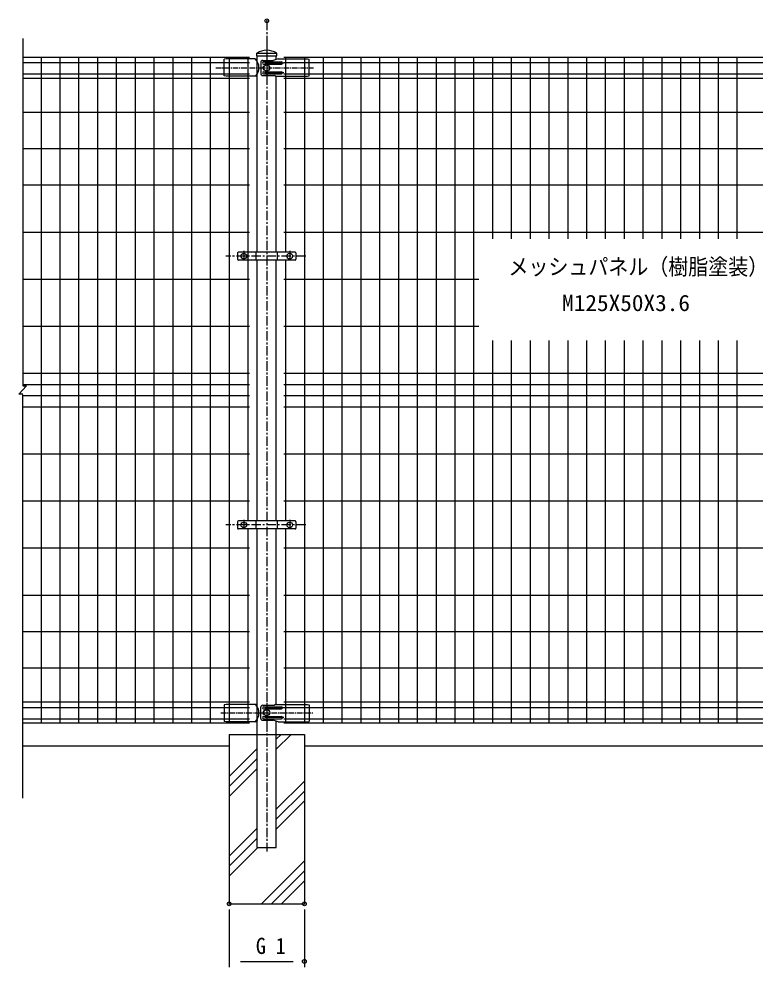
# Model space of a CAD drawing. Units: millimetres, scale not verified. Extents: x -5012 to 5012, y -3544 to 3544.
# Drawn here: x -2551 to -595, y -428 to 2092 of the extents above; entities that cross this region are included whole.
import ezdxf
from ezdxf.enums import TextEntityAlignment as Align

# ---------------------------------------------------------------- set-up
doc = ezdxf.new("R2010")
doc.units = ezdxf.units.MM
doc.header["$LTSCALE"] = 20
doc.header["$PDMODE"] = 32
doc.header["$PDSIZE"] = 10
for name, pattern in [('USER1', [2, 1.25, -0.25, 0.25, -0.25]), ('USER2', [4, 2.5, -0.5, 0.5, -0.5]), ('USER4', [1.125, 0.75, -0.125, 0.125, -0.125])]:
    doc.linetypes.add(name, pattern=pattern)
for name, color, linetype, lineweight in [('0-1_5寸法', 1, 'Continuous', 25), ('0-7_BUHIN', 7, 'Continuous', 25), ('0-8_KOUZOU', 7, 'Continuous', 25), ('0-9_AMI', 7, 'Continuous', 25), ('0-A_8部品', 3, 'Continuous', 25), ('0-B_4基礎', 7, 'Continuous', 25), ('0-C_HATCH', 4, 'Continuous', 25), ('0-D_3パネル', 4, 'Continuous', 25), ('0-E_1部材', 7, 'Continuous', 25), ('0-F_中心線', 1, 'USER1', 25)]:
    doc.layers.add(name, color=color, linetype=linetype, lineweight=lineweight)
doc.layers.add('0-5_DEFPOINTS', color=7, linetype='Continuous')
doc.styles.add('ＭＳ ゴシック', font='')
doc.styles.get('ＭＳ ゴシック').set_extended_font_data('MS Gothic')

msp = doc.modelspace()

# ---------------------------------------------------------------- linework, layer by layer
at = {"layer": '0-1_5寸法'}
for p, q in [((-1992.53, -275.04), (-1992.53, -428.16)), ((-1792.53, -275.04), (-1792.53, -428.16)), ((-1962.53, -413.16), (-1822.53, -413.16))]:
    msp.add_line(p, q, dxfattribs=at)
at = {"layer": '0-5_DEFPOINTS'}
for p in [(-1892.53, 2087.25), (-1992.53, -260.04), (-1792.53, -260.04), (-1792.53, -413.16)]:
    msp.add_point(p, dxfattribs=at)
at = {"layer": '0-7_BUHIN', "color": 1, "linetype": 'USER1'}
for p, q in [((-1892.53, 1988.11), (-1892.53, 1934.18)), ((-1892.53, 274.11), (-1892.53, 220.18))]:
    msp.add_line(p, q, dxfattribs=at)
at = {"layer": '0-8_KOUZOU', "color": 1, "linetype": 'USER1'}
for p, q in [((-1892.53, 2087.25), (-1892.53, 1972.31)), ((-1892.53, 2022.25), (-1892.53, 1881.51))]:
    msp.add_line(p, q, dxfattribs=at)
at = {"layer": '0-8_KOUZOU', "color": 1, "linetype": 'USER2'}
msp.add_line((-1892.53, 1994.28), (-1892.53, 1927.2), dxfattribs=at)
at = {"layer": '0-9_AMI', "color": 4}
for p, q in [((-2541.17, 2040.51), (-2541.17, 1116.55)), ((-2531.17, 1116.55), (-2551.17, 1095.01)), ((-2541.17, 1116.55), (-2531.17, 1116.55)), ((-2541.17, 1095.01), (-2551.17, 1095.01)), ((-2541.17, 20.72), (-2541.17, 1093.36))]:
    msp.add_line(p, q, dxfattribs=at)
at = {"layer": '0-A_8部品'}
for p, q in [((-2000.53, 1985.96), (-2005.53, 1984.96)), ((-2005.53, 1941.21), (-2005.53, 1984.96)), ((-1922.93, 1985.96), (-2000.53, 1985.96)), ((-1922.93, 1985.96), (-1919.88, 1985.02)), ((-1919.88, 1983.89), (-1921.25, 1984.16)), ((-1917.93, 1979.6), (-1917.93, 1982.96)), ((-1917.93, 1979.6), (-1917.93, 1982.96)), ((-1908.25, 1976.96), (-1908.25, 1946.96)), ((-1903.25, 1981.96), (-1875.09, 1981.96)), ((-1901.11, 1977.96), (-1853.53, 1977.96)), ((-1901.11, 1971.96), (-1853.53, 1971.96)), ((-1862.13, 1985.96), (-1875.09, 1981.96)), ((-1862.13, 1985.96), (-1784.53, 1985.96)), ((-1784.53, 1985.96), (-1779.53, 1984.96)), ((-1779.53, 1941.21), (-1779.53, 1984.96)), ((-2000.53, 1940.21), (-2005.53, 1941.21)), ((-1903.25, 1941.96), (-1872.09, 1941.96)), ((-1901.11, 1951.96), (-1853.53, 1951.96)), ((-1901.11, 1945.96), (-1853.53, 1945.96)), ((-1869.09, 1940.21), (-1872.09, 1941.96)), ((-1784.53, 1940.21), (-1779.53, 1941.21)), ((-1917.93, 1940.21), (-2000.53, 1940.21)), ((-1869.09, 1940.21), (-1784.53, 1940.21)), ((-1917.93, 269.71), (-2000.53, 269.71)), ((-1908.25, 232.96), (-1908.25, 262.96)), ((-1903.25, 267.96), (-1872.09, 267.96)), ((-1901.11, 263.96), (-1853.53, 263.96)), ((-1901.11, 257.96), (-1853.53, 257.96)), ((-1869.09, 269.71), (-1872.09, 267.96)), ((-1869.09, 269.71), (-1784.53, 269.71)), ((-1917.93, 230.32), (-1917.93, 226.96)), ((-1917.93, 230.32), (-1917.93, 226.96)), ((-1903.25, 227.96), (-1875.09, 227.96)), ((-1901.11, 237.96), (-1853.53, 237.96)), ((-1901.11, 231.96), (-1853.53, 231.96)), ((-1862.13, 223.96), (-1875.09, 227.96)), ((-2000.53, 223.96), (-2005.53, 224.96)), ((-1922.93, 223.96), (-2000.53, 223.96)), ((-1922.93, 223.96), (-1919.88, 224.9)), ((-1919.88, 226.02), (-1921.25, 225.75)), ((-1862.13, 223.96), (-1784.53, 223.96)), ((-1784.53, 223.96), (-1779.53, 224.96))]:
    msp.add_line(p, q, dxfattribs=at)
at = {"layer": '0-A_8部品', "color": 1, "linetype": 'USER2'}
for p, q in [((-1847.48, 1974.96), (-1906.38, 1974.96)), ((-1847.48, 1948.96), (-1906.38, 1948.96)), ((-1847.48, 260.96), (-1906.38, 260.96)), ((-1847.48, 234.96), (-1906.38, 234.96))]:
    msp.add_line(p, q, dxfattribs=at)
at = {"layer": '0-A_8部品', "color": 1, "linetype": 'USER4'}
for p, q in [((-2028.1, 1961.96), (-1767.98, 1961.96)), ((-2014.89, 247.96), (-1767.98, 247.96))]:
    msp.add_line(p, q, dxfattribs=at)
at = {"layer": '0-A_8部品', "color": 1, "linetype": 'USER1'}
for p, q in [((-1788.3, 1461.89), (-2001.18, 1461.89)), ((-1953.53, 1475.58), (-1953.53, 1447.87)), ((-1831.53, 1475.58), (-1831.53, 1447.87)), ((-1953.53, 760.82), (-1953.53, 733.11)), ((-1831.53, 760.82), (-1831.53, 733.11)), ((-1788.3, 747.13), (-2001.18, 747.13))]:
    msp.add_line(p, q, dxfattribs=at)
at = {"layer": '0-A_8部品', "color": 7}
for p, q in [((-1970.03, 1470.39), (-1970.03, 1453.39)), ((-1817.03, 1472.39), (-1968.03, 1472.39)), ((-1920.77, 1451.39), (-1920.77, 1472.39)), ((-1864.29, 1451.39), (-1864.29, 1472.39)), ((-1815.03, 1470.39), (-1815.03, 1453.39)), ((-1817.03, 1451.39), (-1968.03, 1451.39)), ((-1817.03, 757.63), (-1968.03, 757.63)), ((-1920.77, 736.63), (-1920.77, 757.63)), ((-1864.29, 736.63), (-1864.29, 757.63)), ((-1970.03, 755.63), (-1970.03, 738.63)), ((-1817.03, 736.63), (-1968.03, 736.63)), ((-1815.03, 755.63), (-1815.03, 738.63)), ((-1992.53, 235.46), (-1992.53, 219.96)), ((-1942.53, 235.46), (-1942.53, 219.96)), ((-1842.53, 235.46), (-1842.53, 219.96)), ((-1792.53, 235.46), (-1792.53, 219.96))]:
    msp.add_line(p, q, dxfattribs=at)
at = {"layer": '0-A_8部品'}
for points in [[(-2000.53, 269.71), (-2005.53, 268.71), (-2005.53, 224.96)], [(-1784.53, 269.71), (-1779.53, 268.71), (-1779.53, 224.96)]]:
    msp.add_lwpolyline(points, dxfattribs=at)
for centre in [(-1892.53, 1961.96), (-1892.53, 247.96)]:
    msp.add_circle(centre, 8, dxfattribs=at)
at = {"layer": '0-A_8部品', "color": 7}
for centre in [(-1953.53, 1461.89), (-1831.53, 1461.89), (-1953.53, 747.13), (-1831.53, 747.13)]:
    msp.add_circle(centre, 7.5, dxfattribs=at)
at = {"layer": '0-A_8部品'}
for centre, radius, start, end in [((-1946.1, 1962.6), 32.89, 317.0841, 45.23433), ((-1903.25, 1976.96), 5, 90, 180), ((-1901.11, 1974.96), 3, 90, 270), ((-1898.77, 1961.96), 4.5, 94.99037, 265.00963), ((-1853.53, 1974.96), 3, 270, 90), ((-1903.25, 1946.96), 5, 180, 270), ((-1901.11, 1948.96), 3, 90, 270), ((-1888.34, 1961.96), 4.5, 314.07965, 45.92035), ((-1853.53, 1948.96), 3, 270, 90), ((-1946.1, 247.31), 32.89, 314.76567, 42.9159), ((-1903.25, 262.96), 5, 90, 180), ((-1901.11, 260.96), 3, 90, 270), ((-1898.77, 247.96), 4.5, 94.99037, 265.00963), ((-1853.53, 260.96), 3, 270, 90), ((-1903.25, 232.96), 5, 180, 270), ((-1901.11, 234.96), 3, 90, 270), ((-1888.34, 247.96), 4.5, 314.07965, 45.92035), ((-1853.53, 234.96), 3, 270, 90)]:
    msp.add_arc(centre, radius, start, end, dxfattribs=at)
at = {"layer": '0-A_8部品', "color": 7}
for centre, start, end in [((-1968.03, 1470.39), 90, 180), ((-1817.03, 1470.39), 0, 90), ((-1968.03, 1453.39), 180, 270), ((-1817.03, 1453.39), 270, 0), ((-1968.03, 755.63), 90, 180), ((-1817.03, 755.63), 0, 90), ((-1968.03, 738.63), 180, 270), ((-1817.03, 738.63), 270, 0)]:
    msp.add_arc(centre, 2, start, end, dxfattribs=at)
at = {"layer": '0-B_4基礎'}
for p, q in [((-1992.53, 189.96), (-1992.53, -260.04)), ((-1992.53, 189.96), (-1792.53, 189.96)), ((-1792.53, 189.96), (-1792.53, -260.04)), ((-2541.17, 159.96), (-1992.53, 159.96)), ((-1792.53, 159.96), (7.47, 159.96)), ((-1992.53, -260.04), (-1792.53, -260.04))]:
    msp.add_line(p, q, dxfattribs=at)
at = {"layer": '0-C_HATCH'}
for p, q in [((-1867.13, 150.8), (-1827.97, 189.96)), ((-1867.13, 177.31), (-1854.49, 189.96)), ((-1992.53, 78.43), (-1917.93, 153.03)), ((-1992.53, 51.91), (-1917.93, 126.51)), ((-1992.53, 25.4), (-1917.93, 100)), ((-1867.13, -8.3), (-1792.53, 66.3)), ((-1867.13, -34.82), (-1792.53, 39.78)), ((-1867.13, -61.34), (-1792.53, 13.26)), ((-1992.53, -133.7), (-1917.93, -59.1)), ((-1992.53, -160.22), (-1917.93, -85.62)), ((-1992.53, -186.74), (-1915.84, -110.04)), ((-1906.74, -260.04), (-1792.53, -145.84)), ((-1880.22, -260.04), (-1792.53, -172.35)), ((-1853.71, -260.04), (-1792.53, -198.87))]:
    msp.add_line(p, q, dxfattribs=at)
at = {"layer": '0-D_3パネル'}
for p, q in [((-1938.03, 1989.96), (-2541.17, 1989.96)), ((-1938.03, 1975.7), (-2541.17, 1975.7)), ((-2492.53, 1989.96), (-2492.53, 219.96)), ((-2442.53, 1989.96), (-2442.53, 219.96)), ((-2392.53, 1989.96), (-2392.53, 219.96)), ((-2342.53, 1989.96), (-2342.53, 219.96)), ((-2292.53, 1989.96), (-2292.53, 219.96)), ((-2242.53, 1989.96), (-2242.53, 219.96)), ((-2192.53, 1989.96), (-2192.53, 219.96)), ((-2142.53, 1989.96), (-2142.53, 219.96)), ((-2092.53, 1989.96), (-2092.53, 219.96)), ((-2042.53, 1989.96), (-2042.53, 219.96)), ((-1992.53, 1989.96), (-1992.53, 1974.46)), ((-1992.53, 1989.96), (-1992.53, 1974.46)), ((-1992.53, 1975.7), (-1992.53, 231.23)), ((-1942.53, 1989.96), (-1942.53, 1974.46)), ((-1942.53, 1989.96), (-1942.53, 1974.46)), ((-1942.53, 1975.7), (-1942.53, 1687.96)), ((61.97, 1989.96), (-1847.03, 1989.96)), ((61.97, 1975.7), (-1847.03, 1975.7)), ((-1842.53, 1989.96), (-1842.53, 1974.46)), ((-1842.53, 1989.96), (-1842.53, 1974.46)), ((-1842.53, 1975.7), (-1842.53, 1687.96)), ((-1792.53, 1989.96), (-1792.53, 1974.46)), ((-1792.53, 1989.96), (-1792.53, 1974.46)), ((-1792.53, 1975.7), (-1792.53, 231.23)), ((-1742.53, 1989.96), (-1742.53, 219.96)), ((-1692.53, 1989.96), (-1692.53, 219.96)), ((-1642.53, 1989.96), (-1642.53, 219.96)), ((-1592.53, 1989.96), (-1592.53, 219.96)), ((-1542.53, 1989.96), (-1542.53, 219.96)), ((-1492.53, 1989.96), (-1492.53, 219.96)), ((-1442.53, 1989.96), (-1442.53, 219.96)), ((-1392.53, 1989.96), (-1392.53, 219.96)), ((-1342.53, 1989.96), (-1342.53, 219.96)), ((-1292.53, 1989.96), (-1292.53, 1507.97)), ((-1242.53, 1989.96), (-1242.53, 1507.97)), ((-1192.53, 1989.96), (-1192.53, 1507.97)), ((-1142.53, 1989.96), (-1142.53, 1507.97)), ((-1092.53, 1989.96), (-1092.53, 1507.97)), ((-1042.53, 1989.96), (-1042.53, 1507.97)), ((-992.53, 1989.96), (-992.53, 1507.97)), ((-942.53, 1989.96), (-942.53, 1507.97)), ((-892.53, 1989.96), (-892.53, 1507.97)), ((-842.53, 1989.96), (-842.53, 1507.97)), ((-792.53, 1989.96), (-792.53, 1507.97)), ((-742.53, 1989.96), (-742.53, 1507.97)), ((-692.53, 1989.96), (-692.53, 1507.97)), ((-642.53, 1989.96), (-642.53, 1507.97)), ((-1938.03, 1945.45), (-2541.17, 1945.45)), ((61.97, 1945.45), (-1847.03, 1945.45)), ((-1938.03, 1933.96), (-2541.17, 1933.96)), ((61.97, 1933.96), (-1847.03, 1933.96)), ((-1938.03, 1843.96), (-2541.17, 1843.96)), ((61.97, 1843.96), (-1847.03, 1843.96)), ((-1938.03, 1746.96), (-2541.17, 1746.96)), ((61.97, 1746.96), (-1847.03, 1746.96)), ((-1942.53, 1687.96), (-1942.53, 1472.39)), ((-1942.53, 1687.96), (-1942.53, 1441.46)), ((-1842.53, 1687.96), (-1842.53, 1472.39)), ((-1938.03, 1649.96), (-2541.17, 1649.96)), ((61.97, 1649.96), (-1847.03, 1649.96)), ((-1938.03, 1524.96), (-2541.17, 1524.96)), ((61.97, 1524.96), (-1847.03, 1524.96)), ((-1942.53, 1451.39), (-1942.53, 1094.46)), ((-1842.53, 1451.39), (-1842.53, 1094.46)), ((-1938.03, 1399.96), (-2541.17, 1399.96)), ((-1328.3, 1399.96), (-1847.03, 1399.96)), ((-1938.03, 1274.96), (-2541.17, 1274.96)), ((-1328.3, 1274.96), (-1847.03, 1274.96)), ((-1292.53, 1237.63), (-1292.53, 219.96)), ((-1242.53, 1237.63), (-1242.53, 219.96)), ((-1192.53, 1237.63), (-1192.53, 219.96)), ((-1142.53, 1237.63), (-1142.53, 219.96)), ((-1092.53, 1237.63), (-1092.53, 219.96)), ((-1042.53, 1237.63), (-1042.53, 219.96)), ((-992.53, 1237.63), (-992.53, 219.96)), ((-942.53, 1237.63), (-942.53, 219.96)), ((-892.53, 1237.63), (-892.53, 219.96)), ((-842.53, 1237.63), (-842.53, 219.96)), ((-792.53, 1237.63), (-792.53, 219.96)), ((-742.53, 1237.63), (-742.53, 219.96)), ((-692.53, 1237.63), (-692.53, 219.96)), ((-642.53, 1237.63), (-642.53, 219.96)), ((-1938.03, 1149.96), (-2541.17, 1149.96)), ((-1938.03, 1149.96), (-2224.58, 1149.96)), ((61.97, 1149.96), (-1847.03, 1149.96)), ((61.97, 1149.96), (-1847.03, 1149.96)), ((-1938.03, 1119.96), (-2541.17, 1119.96)), ((61.97, 1119.96), (-1847.03, 1119.96)), ((-1938.03, 1089.96), (-2541.17, 1089.96)), ((-1942.53, 1094.46), (-1942.53, 757.63)), ((61.97, 1089.96), (-1847.03, 1089.96)), ((-1842.53, 1094.46), (-1842.53, 757.63)), ((-1938.03, 1059.96), (-2541.17, 1059.96)), ((-1938.03, 1059.96), (-2224.58, 1059.96)), ((61.97, 1059.96), (-1847.03, 1059.96)), ((61.97, 1059.96), (-1847.03, 1059.96)), ((-1938.03, 934.96), (-2541.17, 934.96)), ((61.97, 934.96), (-1847.03, 934.96)), ((-1938.03, 809.96), (-2541.17, 809.96)), ((61.97, 809.96), (-1847.03, 809.96)), ((-1942.53, 736.63), (-1942.53, 500.96)), ((-1842.53, 736.63), (-1842.53, 500.96)), ((-1938.03, 684.96), (-2541.17, 684.96)), ((61.97, 684.96), (-1847.03, 684.96)), ((-1938.03, 559.96), (-2541.17, 559.96)), ((61.97, 559.96), (-1847.03, 559.96)), ((-1942.53, 500.96), (-1942.53, 231.23)), ((-1842.53, 500.96), (-1842.53, 231.23)), ((-1938.03, 462.96), (-2541.17, 462.96)), ((61.97, 462.96), (-1847.03, 462.96)), ((-1938.03, 365.96), (-2541.17, 365.96)), ((61.97, 365.96), (-1847.03, 365.96)), ((-1938.03, 275.96), (-2541.17, 275.96)), ((-1938.03, 261.36), (-2541.17, 261.36)), ((61.97, 275.96), (-1847.03, 275.96)), ((61.97, 261.36), (-1847.03, 261.36)), ((-1938.03, 231.23), (-2541.17, 231.23)), ((-1992.53, 235.46), (-1992.53, 219.96)), ((-1942.53, 235.46), (-1942.53, 219.96)), ((61.97, 231.23), (-1847.03, 231.23)), ((-1938.03, 219.96), (-2541.17, 219.96)), ((61.97, 219.96), (-1847.03, 219.96))]:
    msp.add_line(p, q, dxfattribs=at)
at = {"layer": '0-E_1部材'}
for p, q in [((-1919.04, 1994.65), (-1919.04, 2000.96)), ((-1919.04, 2000.96), (-1866.02, 2000.96)), ((-1919.04, 1994.65), (-1866.02, 1994.65)), ((-1917.93, 2000.96), (-1867.13, 2000.96)), ((-1917.93, 1472.39), (-1917.93, 1994.65)), ((-1867.13, 1984.41), (-1867.13, 1994.65)), ((-1866.02, 1994.65), (-1866.02, 2000.96)), ((-1867.13, 1472.39), (-1867.13, 1940.21)), ((-1917.93, 757.63), (-1917.93, 1451.39)), ((-1867.13, 757.63), (-1867.13, 1451.39)), ((-1917.93, -110.04), (-1917.93, 736.63)), ((-1867.13, 269.71), (-1867.13, 736.63)), ((-1867.13, -110.04), (-1867.13, 225.5)), ((-1917.93, -110.04), (-1867.13, -110.04)), ((-1917.93, -110.04), (-1867.13, -110.04))]:
    msp.add_line(p, q, dxfattribs=at)
msp.add_arc((-1892.53, 1960.72), 48.19, 56.62039, 123.37961, dxfattribs=at)
at = {"layer": '0-F_中心線'}
msp.add_line((-1892.53, 2022.25), (-1892.53, -120.87), dxfattribs=at)

# ---------------------------------------------------------------- texts
at = {"layer": '0-1_5寸法', "color": 3, "style": 'ＭＳ ゴシック'}
for s, width, p in [('メッシュパネル（樹脂塗装）', 0.9, (-1250, 1399.1)), ('M125X50X3.6', 1.05, (-1107.33, 1302.66)), ('G 1', 0.9, (-1921.48, -406.49))]:
    msp.add_text(s, height=43.26, dxfattribs=dict(at, width=width)).set_placement(p, align=Align.BOTTOM_LEFT)

doc.saveas('drawing.dxf')
